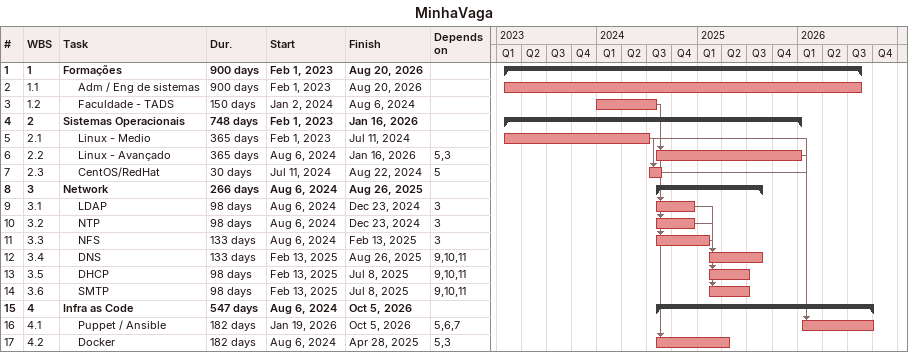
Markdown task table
MinhaVaga

| ID | WBS | Task | Duration | Start | Finish | Predecessors |
|---|---|---|---|---|---|---|
| 1 | 1 | **Formações** | 900d | 2023-02-01 | 2026-08-20 |  |
| 2 | 1.1 | Adm / Eng de sistemas | 900d | 2023-02-01 | 2026-08-20 |  |
| 3 | 1.2 | Faculdade - TADS | 150d | 2024-01-02 | 2024-08-06 |  |
| 4 | 2 | **Sistemas Operacionais** | 748d | 2023-02-01 | 2026-01-16 |  |
| 5 | 2.1 | Linux - Medio | 365d | 2023-02-01 | 2024-07-11 |  |
| 6 | 2.2 | Linux - Avançado | 365d | 2024-08-06 | 2026-01-16 | 5, 3 |
| 7 | 2.3 | CentOS/RedHat | 30d | 2024-07-11 | 2024-08-22 | 5 |
| 8 | 3 | **Network** | 266d | 2024-08-06 | 2025-08-26 |  |
| 9 | 3.1 | LDAP | 98d | 2024-08-06 | 2024-12-23 | 3 |
| 10 | 3.2 | NTP | 98d | 2024-08-06 | 2024-12-23 | 3 |
| 11 | 3.3 | NFS | 133d | 2024-08-06 | 2025-02-13 | 3 |
| 12 | 3.4 | DNS | 133d | 2025-02-13 | 2025-08-26 | 9, 10, 11 |
| 13 | 3.5 | DHCP | 98d | 2025-02-13 | 2025-07-08 | 9, 10, 11 |
| 14 | 3.6 | SMTP | 98d | 2025-02-13 | 2025-07-08 | 9, 10, 11 |
| 15 | 4 | **Infra as Code** | 547d | 2024-08-06 | 2026-10-05 |  |
| 16 | 4.1 | Puppet / Ansible | 182d | 2026-01-19 | 2026-10-05 | 5, 6, 7 |
| 17 | 4.2 | Docker | 182d | 2024-08-06 | 2025-04-28 | 5, 3 |
